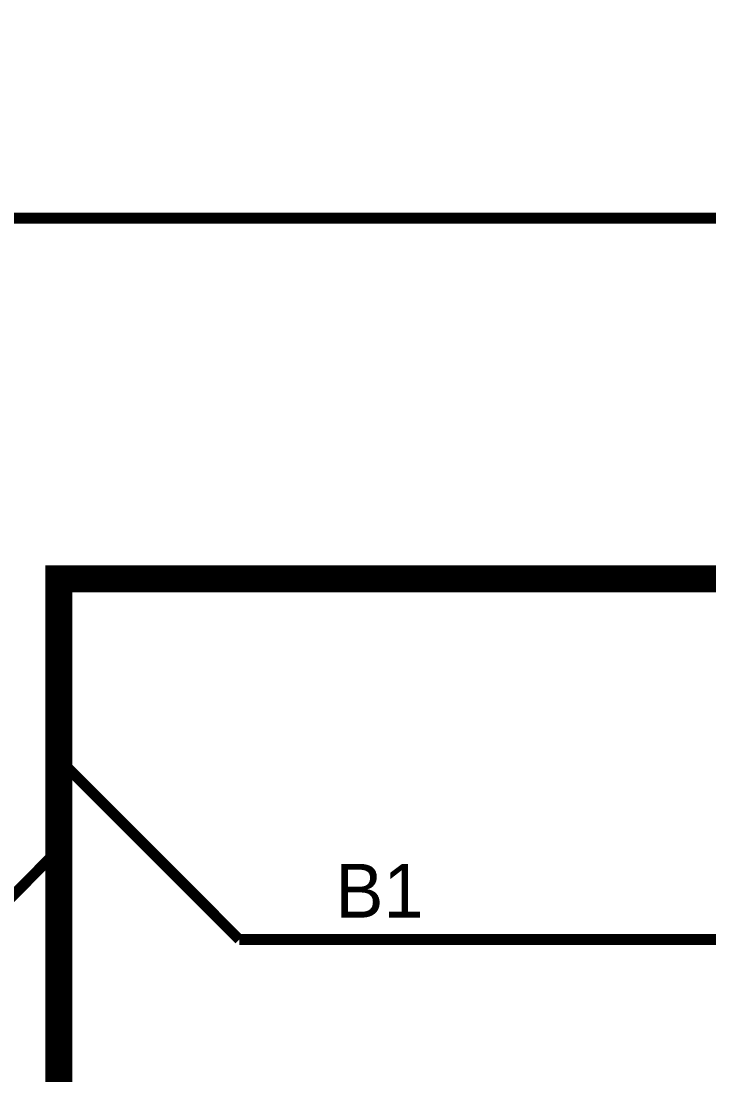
# Model space of a CAD drawing. Header units: millimetres. Extents: x 0 to 841, y 0 to 594.
# Drawn here: x 149.04 to 168.12, y 361.23 to 390.46 of the extents above; entities that cross this region are included whole.
import ezdxf

# ---------------------------------------------------------------- set-up
doc = ezdxf.new("R2010")
doc.units = ezdxf.units.MM
doc.layers.add('Sheet', color=255, linetype='Continuous')

msp = doc.modelspace()

# ---------------------------------------------------------------- linework, layer by layer
at = {"layer": 'Sheet'}
for points, const_width in [([(197.579, 489.988), (175.094, 489.988), (175.094, 384.997), (140.11, 384.997), (131.6, 384.997)], 0.3), ([(190.095, 374.994), (150.094, 374.994), (150.094, 334.995)], 0.749), ([(150.094, 369.992), (155.094, 364.99)], 0.3), ([(145.11, 362.489), (150.094, 367.491)], 0.3), ([(165.094, 364.99), (155.094, 364.99), (155.094, 364.99)], 0.3), ([(167.594, 364.99), (165.094, 364.99)], 0.3), ([(177.594, 364.99), (167.594, 364.99)], 0.3)]:
    msp.add_lwpolyline(points, dxfattribs=dict(at, const_width=const_width))

# ---------------------------------------------------------------- texts
msp.add_text('B1', height=1.4912, dxfattribs=at).set_placement((157.765, 365.596))

doc.saveas('drawing.dxf')
